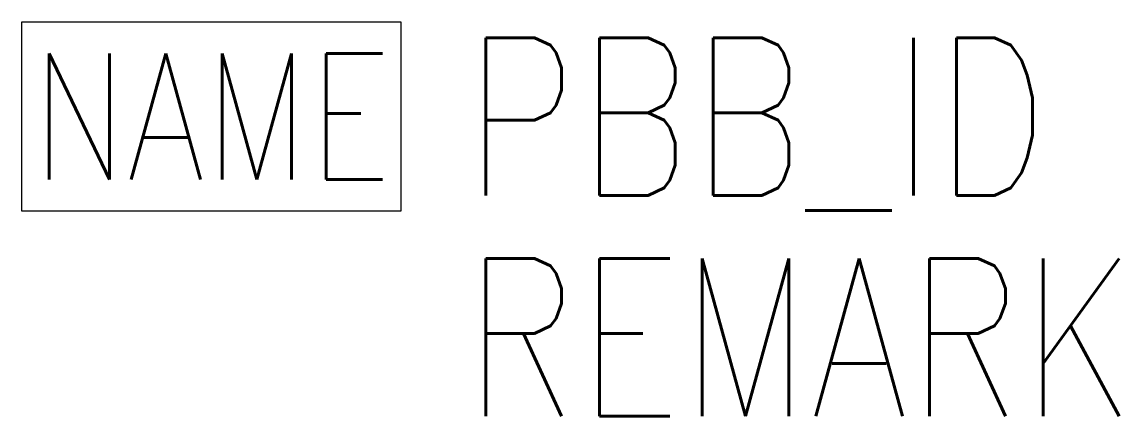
# Model space of a CAD drawing. Header units: millimetres. Extents: x -300 to 1437, y -487 to 138.
import ezdxf
from ezdxf.enums import TextEntityAlignment as Align

# ---------------------------------------------------------------- set-up
doc = ezdxf.new("R2010")
doc.units = ezdxf.units.MM
doc.header["$LTSCALE"] = 50
for name, color, linetype in [('LG_PBB', 7, 'CONTINUOUS'), ('LG_TEXT_PBB_id', 7, 'CONTINUOUS'), ('LG_TEXT_PBB_remark', 7, 'CONTINUOUS')]:
    doc.layers.add(name, color=color, linetype=linetype)
doc.styles.add('ROMANS', font='romans.shx', dxfattribs={"width": 0.8})

msp = doc.modelspace()

# ---------------------------------------------------------------- linework, layer by layer
at = {"layer": 'LG_PBB', "linetype": 'Continuous'}
msp.add_lwpolyline([(300, -162), (-300, -162), (-300, 138), (300, 138)], close=True, dxfattribs=at)

# ---------------------------------------------------------------- texts
at = {"layer": 'LG_PBB', "linetype": 'Continuous', "style": 'ROMANS', "width": 0.8}
msp.add_attdef('NAME', text='PBB', height=200, dxfattribs=at).set_placement((0, -12), align=Align.MIDDLE_CENTER)
at = {"layer": 'LG_TEXT_PBB_id', "style": 'ROMANS', "width": 0.8}
msp.add_attdef('PBB_ID', (400, -137), 'AAAA.ZZ.SS.???', height=250, dxfattribs=at)
at = {"layer": 'LG_TEXT_PBB_remark', "style": 'ROMANS', "width": 0.8}
msp.add_attdef('REMARK', (400, -487), '', height=250, dxfattribs=at)

doc.saveas('drawing.dxf')
